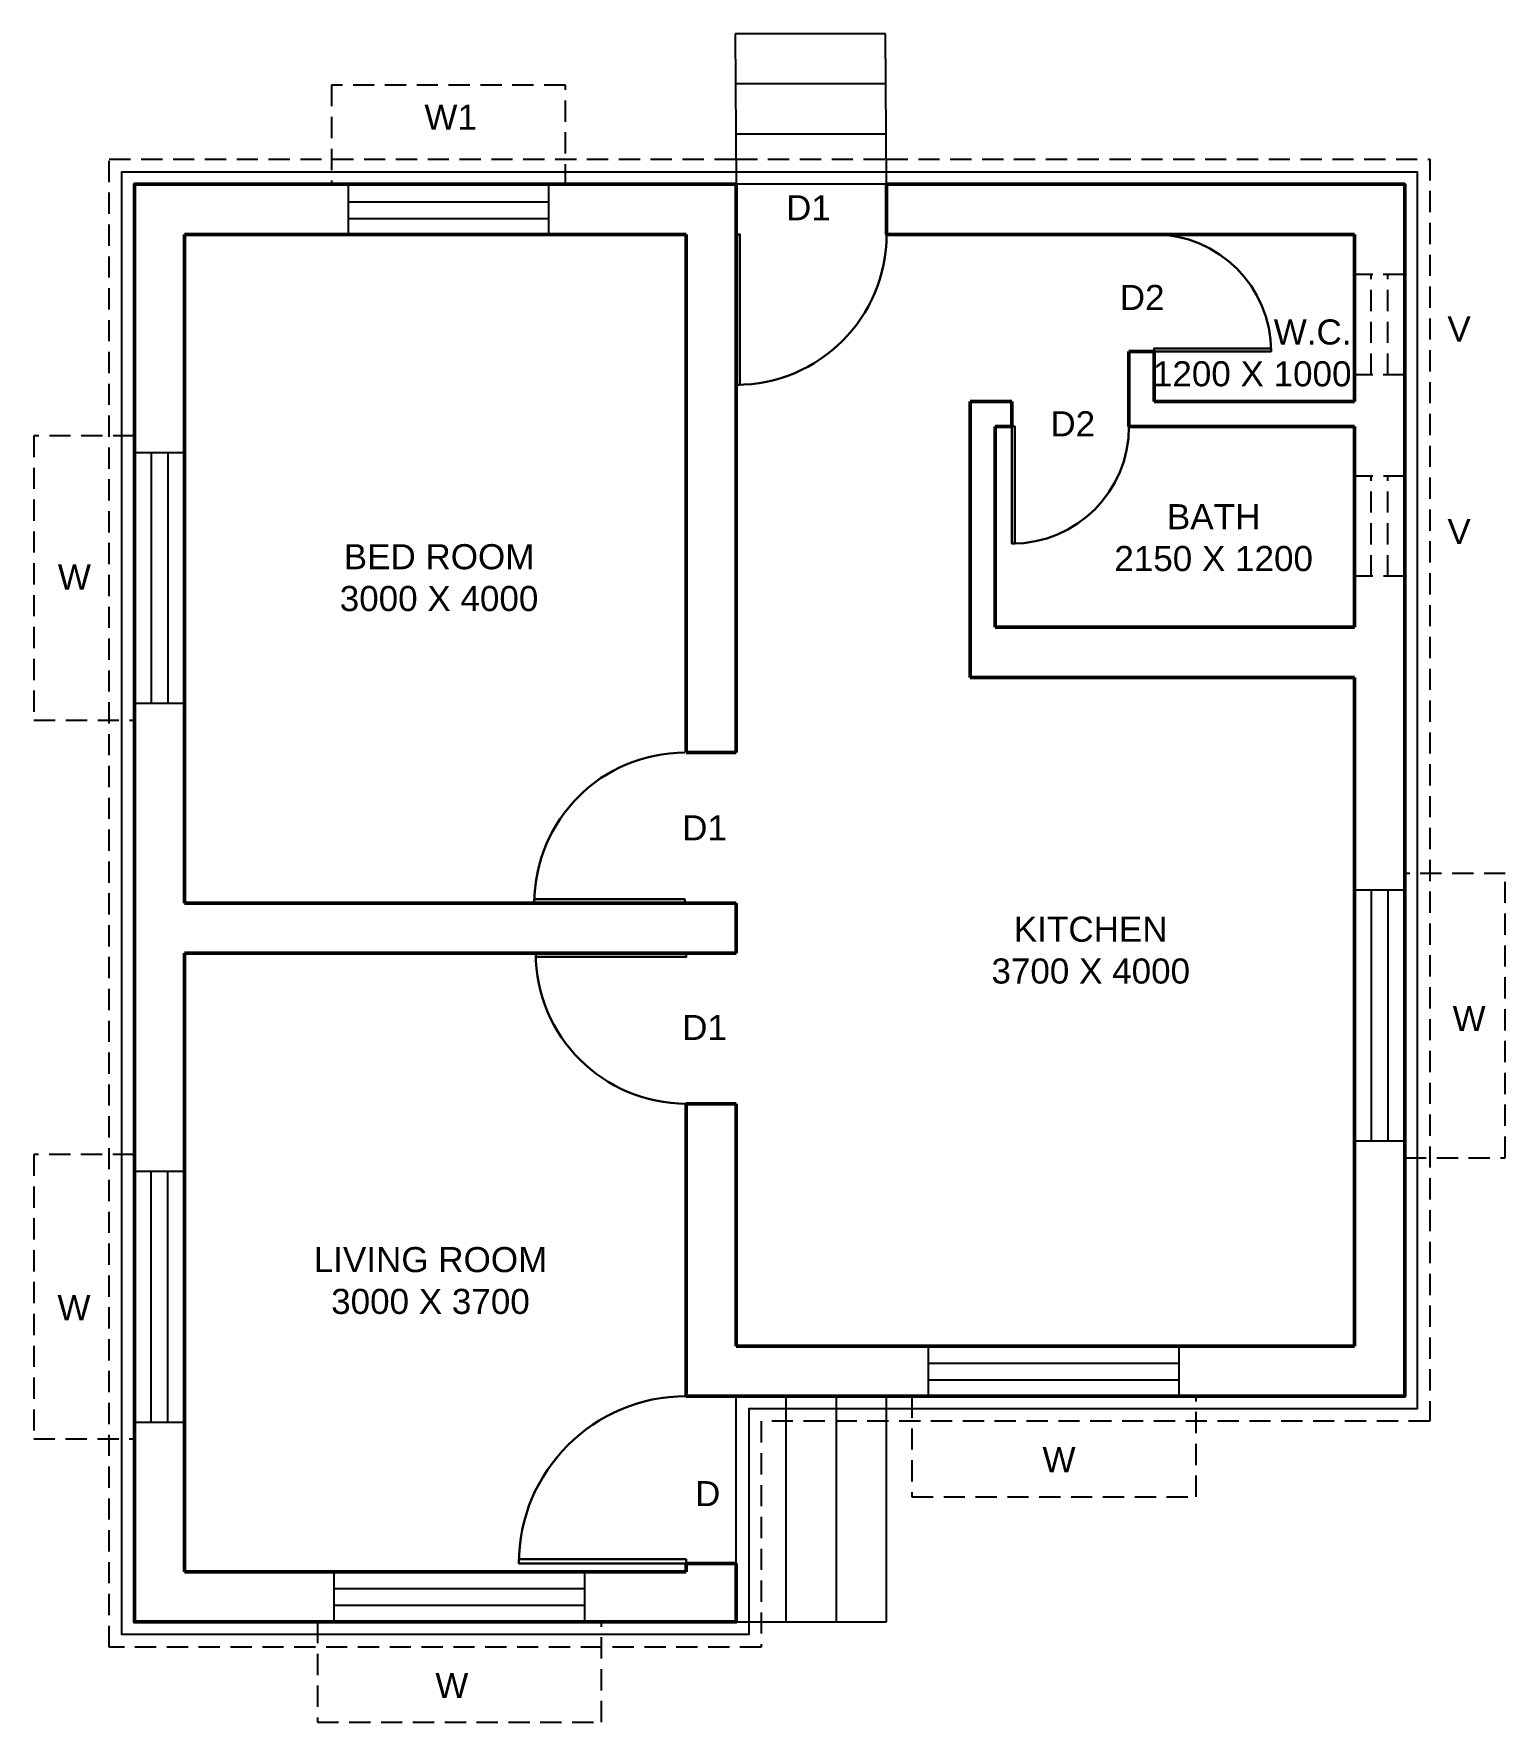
# Model space of a CAD drawing. Header units: millimetres. Extents: x 2387 to 11190, y 2136 to 12236.
import ezdxf

# ---------------------------------------------------------------- set-up
doc = ezdxf.new("R2010")
doc.units = ezdxf.units.MM
doc.header["$LTSCALE"] = 20
doc.linetypes.add('HIDDEN', pattern=[9.524999999999999, 6.35, -3.175])
for name, color, linetype in [('Chajja', 4, 'HIDDEN'), ('Door', 54, 'Continuous'), ('Plinth', 54, 'Continuous'), ('Steps', 200, 'Continuous'), ('Text', 30, 'Continuous'), ('Vent', 40, 'HIDDEN'), ('Window', 2, 'Continuous')]:
    doc.layers.add(name, color=color, linetype=linetype)
doc.layers.add('Wall', color=3, linetype='Continuous', lineweight=50)
doc.styles.get("Standard").update_dxf_attribs({"font": 'Arial.ttf'})

msp = doc.modelspace()

# ---------------------------------------------------------------- linework, layer by layer
at = {"layer": 'Chajja', "lineweight": -3}
for p, q in [((5567.597453183505, 11928.87451783932), (4167.597453183505, 11928.87451783932)), ((4167.597453183505, 11928.87451783932), (4167.597453183505, 11328.87451783932)), ((5567.597453183505, 11328.87451783932), (5567.597453183505, 11928.87451783932)), ((2988.784409039643, 9830.669802028351), (2388.784409039643, 9830.669802028351)), ((2388.784409039643, 9830.669802028351), (2388.784409039643, 8130.669802028351)), ((2388.784409039643, 8130.669802028351), (2988.784409039643, 8130.669802028351)), ((11190.38827033554, 7212.559091881718), (10590.38827033554, 7212.559091881718)), ((11190.38827033554, 5512.559091881718), (11190.38827033554, 7212.559091881718)), ((2987.392574893371, 5531.197598628707), (2387.392574893371, 5531.197598628707)), ((2387.392574893371, 5531.197598628707), (2387.392574893371, 3831.197598628707)), ((10590.38827033554, 5512.559091881718), (11190.38827033554, 5512.559091881718)), ((7640.646363703676, 4083.763112095567), (7640.646363703676, 3483.763112095567)), ((9340.646363703676, 3483.763112095567), (9340.646363703676, 4083.763112095567)), ((2387.392574893371, 3831.197598628707), (2987.392574893371, 3831.197598628707)), ((7640.646363703676, 3483.763112095567), (9340.646363703676, 3483.763112095567)), ((4084.328146435932, 2735.811095330553), (4084.328146435932, 2135.811095330553)), ((5784.328146435932, 2135.811095330553), (5784.328146435932, 2735.811095330553)), ((4084.328146435932, 2135.811095330553), (5784.328146435932, 2135.811095330553))]:
    msp.add_line(p, q, dxfattribs=at)
at = {"layer": 'Chajja'}
msp.add_lwpolyline([(7489.371192789983, 11485.81109533055), (10739.37119278998, 11485.81109533055), (10739.37119278998, 3935.811095330553), (6739.371192789989, 3935.811095330553), (6739.371192789984, 2585.811095330553), (2839.371192789984, 2585.811095330553), (2839.371192789984, 11485.81109533055), (6589.371192789983, 11485.81109533055)], close=True, dxfattribs=at)
at = {"layer": 'Door', "lineweight": 30}
for points in [[(6589.371192789983, 11035.81109533055), (6589.371192789981, 10135.81109533055), (6611.871192789981, 10135.81109533055), (6611.871192789983, 11035.81109533055)], [(9089.371192789986, 10335.81109533055), (9789.371192789988, 10335.81109533055), (9789.371192789988, 10353.31109533055), (9089.371192789986, 10353.31109533055)], [(8239.371192789984, 9885.811095330553), (8239.371192789982, 9185.811095330555), (8256.871192789982, 9185.811095330555), (8256.871192789984, 9885.811095330553)], [(6281.953962423998, 7035.811095330552), (5381.953962423997, 7035.811095330552), (5381.953962423997, 7058.311095330552), (6281.953962423998, 7058.311095330552)], [(6290.406555204901, 6735.811095330552), (5390.4065552049, 6735.811095330552), (5390.4065552049, 6713.311095330552), (6290.406555204901, 6713.311095330552)], [(6289.371192789985, 3085.811095330553), (5289.371192789985, 3085.811095330553), (5289.371192789985, 3110.811095330553), (6289.371192789985, 3110.811095330553)]]:
    msp.add_lwpolyline(points, close=True, dxfattribs=at)
for centre, radius, start, end in [((6589.371192789983, 11035.81109533055), 900.000000000001, 270, 0), ((9089.371192789986, 10335.81109533055), 700.0000000000009, 0, 90), ((8239.371192789984, 9885.811095330553), 699.9999999999976, 270, 0), ((6281.953962423998, 7035.811095330552), 900.0000000000009, 90, 180), ((6290.406555204901, 6735.811095330552), 900.0000000000009, 180, 270), ((6289.371192789985, 3085.811095330553), 1000, 90, 180)]:
    msp.add_arc(centre, radius, start, end, dxfattribs=at)
at = {"layer": 'Plinth'}
msp.add_lwpolyline([(7489.371192789983, 11410.81109533055), (10664.37119278998, 11410.81109533055), (10664.37119278998, 4010.811095330553), (6664.371192789989, 4010.811095330553), (6664.371192789984, 2660.811095330553), (2914.371192789984, 2660.811095330553), (2914.371192789984, 11410.81109533055), (6589.371192789983, 11410.81109533055)], close=True, dxfattribs=at)
at = {"layer": 'Steps', "lineweight": -3}
for p, q in [((7483.074777298558, 12235.78907014547), (6583.074777298557, 12235.78907014547)), ((6583.074777298557, 12235.78907014547), (6589.371192789983, 11335.81109533055)), ((7489.371192789984, 11335.81109533055), (7483.074777298558, 12235.78907014547)), ((7485.173582462367, 11935.79641187383), (6585.173582462366, 11935.79641187383)), ((7487.272387626175, 11635.80375360219), (6587.272387626174, 11635.80375360219)), ((7489.371192789984, 11335.81109533055), (6589.371192789983, 11335.81109533055)), ((6289.371192789985, 4085.811095330553), (6289.371192789985, 4085.811095330553)), ((6289.371192789985, 4085.811095330553), (6289.371192789987, 4085.811095330553)), ((6289.371192789987, 4085.811095330553), (6289.371192789985, 4085.811095330553)), ((6289.371192789985, 4085.811095330553), (6289.371192789985, 4085.811095330553)), ((6289.371192789985, 4085.811095330553), (6289.371192789985, 4085.811095330553)), ((6589.371192789984, 2735.811095330553), (6589.371192789984, 4085.811095330553)), ((6889.371192789984, 2735.811095330553), (6889.371192789984, 4085.811095330553)), ((7189.371192789984, 2735.811095330553), (7189.371192789984, 4085.811095330553)), ((7489.371192789984, 2735.811095330553), (7489.371192789984, 4085.811095330553)), ((6589.371192789984, 2735.811095330553), (7489.371192789984, 2735.811095330553))]:
    msp.add_line(p, q, dxfattribs=at)
at = {"layer": 'Vent', "lineweight": -3}
for p, q in [((10588.05487827814, 10795.76795502283), (10288.05487827814, 10795.76795502283)), ((10588.05487827814, 10195.76795502283), (10288.05487827814, 10195.76795502283)), ((10588.62109478685, 9590.41788056646), (10288.62109478685, 9590.41788056646)), ((10588.62109478685, 8990.41788056646), (10288.62109478685, 8990.41788056646))]:
    msp.add_line(p, q, dxfattribs=at)
at = {"layer": 'Vent'}
for p, q in [((10388.05487827814, 10195.76795502283), (10388.05487827814, 10795.76795502283)), ((10488.05487827814, 10195.76795502283), (10488.05487827814, 10795.76795502283)), ((10388.62109478686, 8990.41788056646), (10388.62109478685, 9590.41788056646)), ((10488.62109478686, 8990.41788056646), (10488.62109478685, 9590.41788056646))]:
    msp.add_line(p, q, dxfattribs=at)
at = {"layer": 'Wall'}
for p, q in [((6589.371192789985, 7935.811095330552), (6589.371192789983, 11335.81109533055)), ((7489.371192789984, 11035.81109533055), (7489.371192789984, 11335.81109533055)), ((3289.371192789984, 11035.81109533055), (6289.371192789985, 11035.81109533055)), ((3289.371192789984, 7035.811095330552), (3289.371192789984, 11035.81109533055)), ((6289.371192789985, 7935.811095330551), (6289.371192789984, 11035.81109533055)), ((7489.371192789984, 11035.81109533055), (10289.37119278999, 11035.81109533055)), ((10289.37119278998, 10035.81109533055), (10289.37119278998, 11035.81109533055)), ((8939.371192789984, 9885.811095330553), (8939.371192789986, 10335.81109533055)), ((8939.371192789988, 10335.81109533055), (9089.371192789986, 10335.81109533055)), ((9089.371192789988, 10035.81109533055), (9089.371192789986, 10335.81109533055)), ((7989.371192789985, 10035.81109533055), (8239.371192789984, 10035.81109533055)), ((7989.371192789984, 8385.811095330553), (7989.371192789985, 10035.81109533055)), ((8239.371192789984, 9885.811095330553), (8239.371192789986, 10035.81109533055)), ((9089.371192789986, 10035.81109533055), (10289.37119278999, 10035.81109533055)), ((8139.371192789985, 8685.811095330553), (8139.371192789985, 9885.811095330553)), ((8139.371192789984, 9885.811095330553), (8239.371192789986, 9885.811095330553)), ((8939.371192789984, 9885.811095330551), (10289.37119278999, 9885.811095330553)), ((10289.37119278998, 8685.811095330553), (10289.37119278998, 9885.811095330551)), ((8139.371192789984, 8685.811095330553), (10289.37119278999, 8685.811095330553)), ((7989.371192789985, 8385.811095330553), (10289.37119278999, 8385.811095330553)), ((10289.37119278998, 4385.811095330553), (10289.37119278998, 8385.811095330553)), ((6289.371192789985, 7935.811095330553), (6589.371192789985, 7935.811095330552)), ((3289.371192789984, 7035.811095330553), (6589.371192789985, 7035.811095330552)), ((6589.371192789985, 6735.811095330552), (6589.371192789985, 7035.811095330552)), ((3289.371192789984, 3035.811095330553), (3289.371192789984, 6735.811095330552)), ((3289.371192789984, 6735.811095330553), (6589.371192789985, 6735.811095330552)), ((6289.371192789986, 4085.811095330553), (6289.371192789986, 5835.811095330553)), ((6289.371192789985, 5835.811095330552), (6589.371192789985, 5835.811095330552)), ((6589.371192789985, 4385.811095330553), (6589.371192789986, 5835.811095330553)), ((6589.371192789985, 4385.811095330553), (10289.37119278999, 4385.811095330553)), ((3289.371192789984, 3035.811095330553), (6289.371192789985, 3035.811095330553)), ((6289.371192789986, 3035.811095330553), (6289.371192789986, 3085.811095330553)), ((6289.371192789985, 3085.811095330553), (6589.371192789985, 3085.811095330553))]:
    msp.add_line(p, q, dxfattribs=at)
for points in [[(6589.371192789986, 3085.811095330553), (6589.371192789984, 2735.811095330553), (2989.371192789984, 2735.811095330553), (2989.371192789984, 11335.81109533055), (6589.371192789983, 11335.81109533055)], [(6289.371192789985, 4085.811095330553), (10589.37119278998, 4085.811095330553), (10589.37119278998, 11335.81109533055), (7489.371192789983, 11335.81109533055)]]:
    msp.add_lwpolyline(points, dxfattribs=at)
at = {"layer": 'Window', "lineweight": -3}
for p, q in [((4267.597453183505, 11328.87451783932), (4267.597453183505, 11028.87451783932)), ((5467.597453183505, 11328.87451783932), (5467.597453183505, 11028.87451783932)), ((2988.784409039643, 9730.669802028351), (3288.784409039643, 9730.669802028351)), ((2988.784409039643, 8230.669802028351), (3288.784409039643, 8230.669802028351)), ((10590.38827033554, 7112.559091881718), (10290.38827033554, 7112.559091881718)), ((10590.38827033554, 5612.559091881718), (10290.38827033554, 5612.559091881718)), ((2987.392574893371, 5431.197598628707), (3287.392574893371, 5431.197598628707)), ((7740.646363703676, 4083.763112095567), (7740.646363703676, 4383.763112095567)), ((9240.646363703676, 4083.763112095567), (9240.646363703676, 4383.763112095567)), ((2987.392574893371, 3931.197598628707), (3287.392574893371, 3931.197598628707)), ((4184.328146435932, 2735.811095330553), (4184.328146435932, 3035.811095330553)), ((5684.328146435932, 2735.811095330553), (5684.328146435932, 3035.811095330553))]:
    msp.add_line(p, q, dxfattribs=at)
at = {"layer": 'Window'}
for p, q in [((5467.597453183505, 11228.87451783932), (4267.597453183505, 11228.87451783932)), ((5467.597453183505, 11128.87451783932), (4267.597453183505, 11128.87451783932)), ((3088.784409039643, 9730.669802028351), (3088.784409039643, 8230.669802028351)), ((3188.784409039643, 9730.669802028351), (3188.784409039643, 8230.669802028351)), ((10390.38827033555, 5612.559091881718), (10390.38827033554, 7112.559091881718)), ((10490.38827033555, 5612.559091881718), (10490.38827033554, 7112.559091881718)), ((3087.392574893371, 5431.197598628707), (3087.392574893371, 3931.197598628707)), ((3187.392574893371, 5431.197598628707), (3187.392574893371, 3931.197598628707)), ((7740.646363703677, 4283.763112095567), (9240.646363703676, 4283.763112095567)), ((7740.646363703677, 4183.763112095567), (9240.646363703676, 4183.763112095567)), ((4184.328146435932, 2935.811095330553), (5684.328146435932, 2935.811095330553)), ((4184.328146435932, 2835.811095330553), (5684.328146435932, 2835.811095330553))]:
    msp.add_line(p, q, dxfattribs=at)

# ---------------------------------------------------------------- texts
at = {"layer": 'Text', "lineweight": -3, "char_height": 150, "attachment_point": 1}
for s, width, heights, insert in [('\\pxqc;\\P\\PW1', 2418.664910091422, [1481.145771464074], (3672.239258623478, 12312.15085809299)), ('\\pxqc;\\P\\P\\PD1', 1278.014136613812, [1262.823249965407], (6382.692688936725, 12020.45614448728)), ('\\pxqc;\\P\\P\\PD2', 1278.014136613812, [1262.823249965407], (8379.279420361978, 11483.76232015765)), ('\\pxqc;\\P\\P\\P\\pqr;W.C.\\P1200 X 1000', 1717.578376115503, [1156.40073797943], (8553.305148936393, 11277.12257444568)), ('\\pxqc;\\P\\PV', 2418.664910091422, [1481.145771464074], (9705.112747498759, 11044.85204910688)), ('\\pxqc;\\P\\P\\PD2', 1278.014136613812, [1262.823249965407], (7964.084385984294, 10727.89985646813)), ('\\pxqc;\\P\\P\\PBATH\\P2150 X 1200', 2418.664910091422, [1481.145771464074], (8236.692311537685, 10172.14374463782)), ('\\pxqc;\\P\\PV', 2418.664910091422, [1481.145771464074], (9705.112747498759, 9833.982765835879)), ('\\pxqc;\\P\\P\\PBED ROOM\\P3000 X 4000', 2418.664910091422, [1481.145771464074], (3602.681359622191, 9932.85793280293)), ('\\pxqc;\\P\\PW', 2418.664910091422, [1481.145771464074], (1421.048298933922, 9561.330157349681)), ('\\pxqc;\\P\\P\\PD1', 1278.014136613812, [1262.823249965407], (5761.07014765779, 8310.876780664303)), ('\\pxqc;\\P\\PKITCHEN\\P3700 X 4000', 2418.664910091422, [1481.145771464074], (7501.406471295733, 7454.540636726539)), ('\\pxqc;\\P\\P\\PD1', 1278.014136613812, [1262.823249965407], (5761.07014765779, 7116.860413570148)), ('\\pxqc;\\P\\PW', 2418.664910091422, [1481.145771464074], (9765.084263870798, 6920.703219204881)), ('\\pxqc;\\P\\P\\PLIVING ROOM\\P3000 X 3700', 2418.664910091422, [1481.145771464074], (3551.382316276227, 5728.264438461367)), ('\\pxqc;\\P\\PW', 2418.664910091422, [1481.145771464074], (1418.679820350662, 5190.828911762446)), ('\\pxqc;\\P\\PW', 2418.664910091422, [1481.145771464074], (7311.565009646147, 4281.534235601453)), ('\\pxqc;\\P\\P\\PD', 1278.014136613812, [1262.823249965407], (5780.199805366567, 4328.428183911014)), ('\\pxqc;\\P\\PW', 2418.664910091422, [1481.145771464074], (3679.19048386933, 2931.353078345966))]:
    msp.add_mtext_dynamic_manual_height_columns(s, width=width, gutter_width=12.5, heights=heights, dxfattribs=dict(at, insert=insert))

doc.saveas('drawing.dxf')
